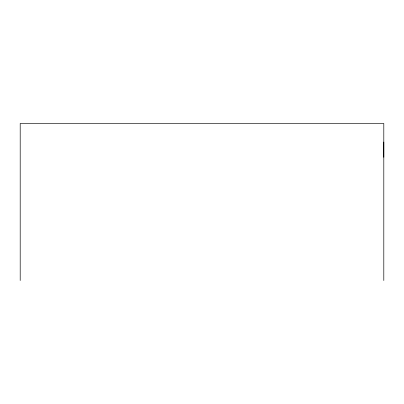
<?xml version="1.0" encoding="UTF-8"?>
<svg xmlns="http://www.w3.org/2000/svg" width="404" height="404" viewBox="0 0 404 404"><rect width="100%" height="100%" fill="white"/><g stroke="black" fill="none" stroke-linecap="round" stroke-linejoin="round"><path stroke-width="0.61" d="M383.8 157.277L383.8 142.046M383.8 280.512L383.8 123.488L20.2 123.488L20.2 280.512"/></g></svg>
